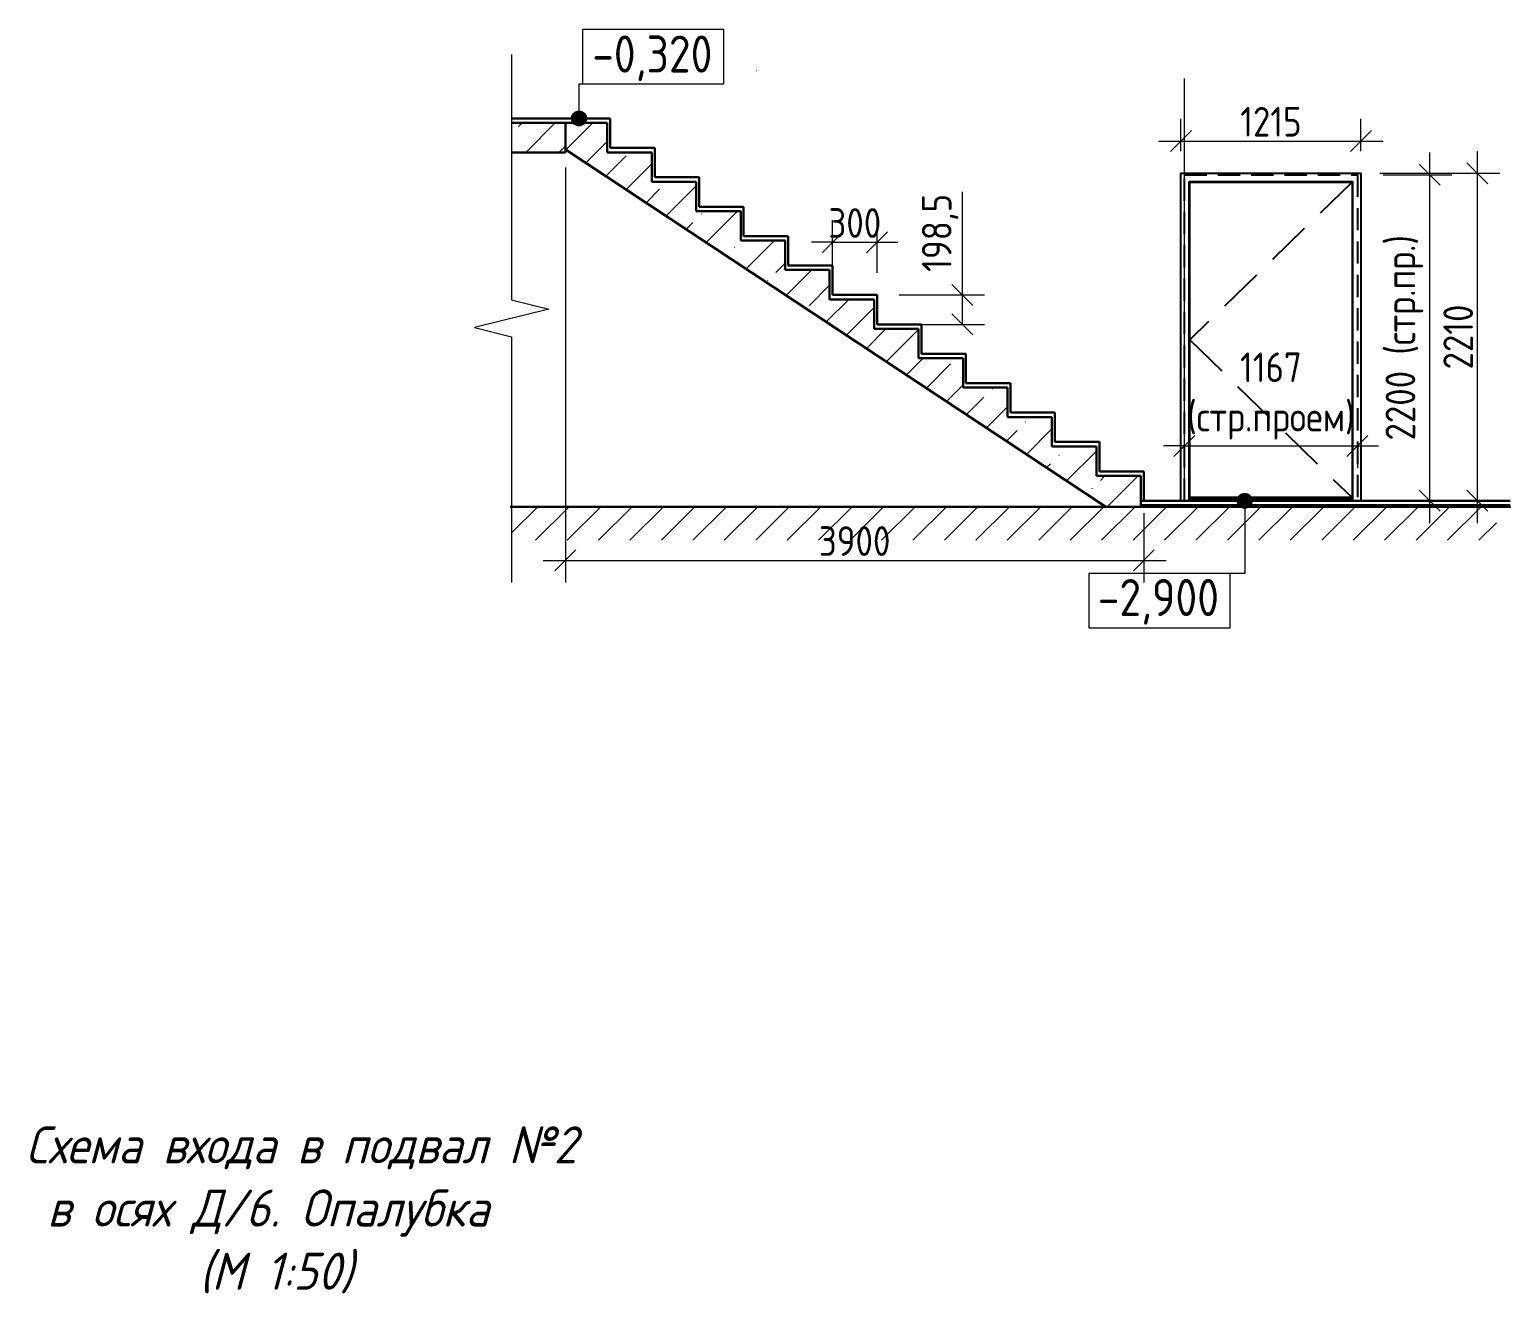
# Model space of a CAD drawing. Header units: millimetres. Extents: x 504091 to 2165846, y 135022 to 442887.
# Drawn here: x 1355069 to 1365059, y 253773 to 262301 of the extents above; entities that cross this region are included whole.
import ezdxf

# ---------------------------------------------------------------- set-up
doc = ezdxf.new("R2010")
doc.units = ezdxf.units.MM
doc.linetypes.add('IMPORT-ADSK_Штриховая_ш3 п1_5 _2_', pattern=[4.5, 3, -1.5])
doc.layers.get('Defpoints').update_dxf_attribs({"color": 255})
for name, color, linetype, lineweight in [('+АР_Вспомогательная', 7, 'Continuous', 9), ('A-ANNO-DIMS', 211, 'Continuous', 9), ('A-ANNO-NOTE', 131, 'Continuous', 20), ('A-DETL', 90, 'Continuous', 9), ('A-DETL-GENF', 92, 'Continuous', 18), ('A-DETL-THIN', 151, 'Continuous', 18), ('A-FLOR', 192, 'Continuous', 18), ('A-FLOR-PATT', 8, 'Continuous', 40), ('G-ANNO-DIMS', 111, 'Continuous', 9), ('S-STRS', 31, 'Continuous', 9), ('Аннотация', 7, 'Continuous', 9)]:
    doc.layers.add(name, color=color, linetype=linetype, lineweight=lineweight)
doc.layers.add('ВСПОМОГАТЕЛЬНЫЙ', color=52, linetype='Continuous', lineweight=5, plot=False)
doc.styles.add('GOST 2.304_new', font='isocpeur.ttf', dxfattribs={"width": 0.9, "oblique": 15})
doc.styles.add('GOST Common', font='GOST_Common.ttf', dxfattribs={"width": 0.9, "height": 350})
doc.styles.add('GOST Common_4', font='GOST_Common.ttf', dxfattribs={"width": 0.9, "height": 200})
doc.styles.add('GOST Common_6', font='GOST_Common.ttf', dxfattribs={"width": 0.9, "height": 200})
doc.dimstyles.new('ADSK_Основной_2_мм', dxfattribs={"dimscale": 304.8, "dimtxt": 201.142999, "dimasz": 0.463911, "dimexe": 0.492126, "dimexo": 0.492126, "dimgap": 0.098425, "dimtad": 1, "dimrnd": 0.01, "dimdsep": 46, "dimtxsty": 'GOST Common_4', "dimblk1": 'OBLIQUE', "dimblk2": 'OBLIQUE', "dimsah": 1, "dimcen": 0.09, "dimdle": 0.492126, "dimazin": 2, "dimtfac": 1, "dimtdec": 4, "dimtix": 1, "dimtmove": 0, "dimatfit": 3, "dimfxl": 0, "dimtvp": 1, "dimtolj": 1, "dimtzin": 0, "dimlwd": 20, "dimlwe": 20, "dimarcsym": 0})

# ---------------------------------------------------------------- blocks, each defined once
blk = doc.blocks.new('_Oblique')
at = {"color": 0, "linetype": 'ByBlock', "lineweight": -2}
blk.add_line((-0.5, -0.5), (0.5, 0.5), dxfattribs=at)
blk = doc.blocks.new('*D3024')
at = {"layer": 'A-ANNO-DIMS', "color": 0, "lineweight": 20, "transparency": 16777216}
for p, q in [((1362860.1, 259491.7), (1362718.7, 259491.7)), ((1362860.1, 259491.7), (1364027.1, 259491.7)), ((1364027.1, 259491.7), (1364168.5, 259491.7)), ((1362860.1, 259440.9), (1362860.1, 259341.7)), ((1364027.1, 259453.1), (1364027.1, 259341.7))]:
    blk.add_line(p, q, dxfattribs=at)
at = {"layer": 'Defpoints', "color": 0, "lineweight": 20, "transparency": 16777216}
for p in [(1362860.1, 259590.9), (1364027.1, 259603.1), (1364027.1, 259491.7)]:
    blk.add_point(p, dxfattribs=at)
at = {"layer": 'A-ANNO-DIMS', "color": 0, "lineweight": 20, "transparency": 16777216, "xscale": 141.4, "yscale": 141.4, "zscale": 141.4}
blk.add_blockref('_Oblique', (1362860.1, 259491.7), dxfattribs=at)
at = {"layer": 'A-ANNO-DIMS', "color": 0, "lineweight": 20, "transparency": 16777216, "xscale": 141.4, "yscale": 141.4, "zscale": 141.4, "rotation": 180}
blk.add_blockref('_Oblique', (1364027.1, 259491.7), dxfattribs=at)
at = {"layer": 'A-ANNO-DIMS', "color": 0, "transparency": 16777216, "insert": (1363443.6, 259828.4), "char_height": 200, "attachment_point": 5, "style": 'GOST Common_6'}
blk.add_mtext('\\A1;1167 \\P(стр.проем)', dxfattribs=at)
blk = doc.blocks.new('*D3019')
at = {"layer": 'A-ANNO-DIMS', "color": 0, "lineweight": 20, "transparency": 16777216}
for p, q in [((1364837.1, 258971.3), (1364837.1, 261481.3)), ((1364178.6, 261331.3), (1364987.1, 261331.3)), ((1363743.9, 259121.3), (1364987.1, 259121.3))]:
    blk.add_line(p, q, dxfattribs=at)
at = {"layer": 'Defpoints', "color": 0, "lineweight": 20, "transparency": 16777216}
for p in [(1364028.6, 261331.3), (1364837.1, 261331.3), (1363593.9, 259121.3)]:
    blk.add_point(p, dxfattribs=at)
at = {"layer": 'A-ANNO-DIMS', "color": 0, "lineweight": 20, "transparency": 16777216, "xscale": 141.4, "yscale": 141.4, "zscale": 141.4}
for p, rotation in [((1364837.1, 261331.3), 90), ((1364837.1, 259121.3), 270)]:
    blk.add_blockref('_Oblique', p, dxfattribs=dict(at, rotation=rotation))
at = {"layer": 'A-ANNO-DIMS', "color": 0, "transparency": 16777216, "insert": (1364707.1, 260226.3), "char_height": 200, "width": 605.475, "attachment_point": 5, "rotation": 90, "style": 'GOST Common_4'}
blk.add_mtext('\\A1;2210', dxfattribs=at)
blk = doc.blocks.new('*D3020')
at = {"layer": 'A-ANNO-DIMS', "color": 0, "lineweight": 20, "transparency": 16777216}
for p, q in [((1364514.6, 261471.3), (1364514.6, 258971.3)), ((1364201.2, 261321.3), (1364664.6, 261321.3)), ((1364201.2, 259121.3), (1364664.6, 259121.3))]:
    blk.add_line(p, q, dxfattribs=at)
at = {"layer": 'Defpoints', "color": 0, "lineweight": 20, "transparency": 16777216}
for p in [(1364051.2, 261321.3), (1364051.2, 259121.3), (1364514.6, 259121.3)]:
    blk.add_point(p, dxfattribs=at)
at = {"layer": 'A-ANNO-DIMS', "color": 0, "lineweight": 20, "transparency": 16777216, "xscale": 141.4, "yscale": 141.4, "zscale": 141.4}
for p, rotation in [((1364514.6, 261321.3), 90), ((1364514.6, 259121.3), 270)]:
    blk.add_blockref('_Oblique', p, dxfattribs=dict(at, rotation=rotation))
at = {"layer": 'A-ANNO-DIMS', "color": 0, "transparency": 16777216, "insert": (1364344.6, 260221.3), "char_height": 200, "attachment_point": 5, "rotation": 90, "style": 'GOST Common_4'}
blk.add_mtext('\\A1;2200 (стр.пр.)', dxfattribs=at)
blk = doc.blocks.new('Высотные отметки - Рамка-12095-Разрез 1')
at = {"layer": 'A-ANNO-NOTE'}
for p, q in [((15397, 14), (15397, 514)), ((15397, 514), (16697, 514)), ((16697, 514), (16697, 14)), ((16697, 14), (15397, 14))]:
    blk.add_line(p, q, dxfattribs=at)
blk = doc.blocks.new('*D3027')
at = {"layer": 'A-ANNO-DIMS', "color": 0, "lineweight": 20, "transparency": 16777216}
for p, q in [((1360486.1, 260660.3), (1360486.1, 261015.6)), ((1360786.1, 260660.3), (1360786.1, 261015.6)), ((1360486.1, 260865.6), (1360344.7, 260865.6)), ((1360486.1, 260865.6), (1360786.1, 260865.6)), ((1360786.1, 260865.6), (1360927.5, 260865.6))]:
    blk.add_line(p, q, dxfattribs=at)
at = {"layer": 'Defpoints', "color": 0, "lineweight": 20, "transparency": 16777216}
for p in [(1360786.1, 260865.6), (1360486.1, 260510.3), (1360786.1, 260510.3)]:
    blk.add_point(p, dxfattribs=at)
at = {"layer": 'A-ANNO-DIMS', "color": 0, "lineweight": 20, "transparency": 16777216, "xscale": 141.4, "yscale": 141.4, "zscale": 141.4}
blk.add_blockref('_Oblique', (1360486.1, 260865.6), dxfattribs=at)
at = {"layer": 'A-ANNO-DIMS', "color": 0, "lineweight": 20, "transparency": 16777216, "xscale": 141.4, "yscale": 141.4, "zscale": 141.4, "rotation": 180}
blk.add_blockref('_Oblique', (1360786.1, 260865.6), dxfattribs=at)
at = {"layer": 'A-ANNO-DIMS', "color": 0, "transparency": 16777216, "insert": (1360636.1, 260995.6), "char_height": 200, "attachment_point": 5, "style": 'GOST Common_4'}
blk.add_mtext('\\A1;300', dxfattribs=at)
blk = doc.blocks.new('*D3028')
at = {"layer": 'A-ANNO-DIMS', "color": 0, "lineweight": 20, "transparency": 16777216}
for p, q in [((1361362.2, 260510.3), (1361362.2, 261206.7)), ((1361362.2, 260311.9), (1361362.2, 260660.3)), ((1360936.1, 260510.3), (1361512.2, 260510.3)), ((1360936.1, 260311.9), (1361512.2, 260311.9))]:
    blk.add_line(p, q, dxfattribs=at)
at = {"layer": 'Defpoints', "color": 0, "lineweight": 20, "transparency": 16777216}
for p in [(1360786.1, 260510.3), (1360786.1, 260311.9), (1361362.2, 260311.9)]:
    blk.add_point(p, dxfattribs=at)
at = {"layer": 'A-ANNO-DIMS', "color": 0, "lineweight": 20, "transparency": 16777216, "xscale": 141.4, "yscale": 141.4, "zscale": 141.4}
for p, rotation in [((1361362.2, 260510.3), 90), ((1361362.2, 260311.9), 270)]:
    blk.add_blockref('_Oblique', p, dxfattribs=dict(at, rotation=rotation))
at = {"layer": 'A-ANNO-DIMS', "color": 0, "transparency": 16777216, "insert": (1361212.2, 260929.2), "char_height": 200, "attachment_point": 5, "rotation": 90, "style": 'GOST Common_4'}
blk.add_mtext('\\A1;198,5', dxfattribs=at)
blk = doc.blocks.new('*D3029')
at = {"layer": 'A-ANNO-DIMS', "color": 0, "lineweight": 20, "transparency": 16777216}
for p, q in [((1358683.9, 261371), (1358683.9, 258569.5)), ((1362586.1, 259037.2), (1362586.1, 258569.5)), ((1358533.9, 258719.5), (1362736.1, 258719.5))]:
    blk.add_line(p, q, dxfattribs=at)
at = {"layer": 'Defpoints', "color": 0, "lineweight": 20, "transparency": 16777216}
for p in [(1358683.9, 261521), (1362586.1, 259187.2), (1362586.1, 258719.5)]:
    blk.add_point(p, dxfattribs=at)
at = {"layer": 'A-ANNO-DIMS', "color": 0, "lineweight": 20, "transparency": 16777216, "xscale": 141.4, "yscale": 141.4, "zscale": 141.4, "rotation": 180}
blk.add_blockref('_Oblique', (1358683.9, 258719.5), dxfattribs=at)
at = {"layer": 'A-ANNO-DIMS', "color": 0, "lineweight": 20, "transparency": 16777216, "xscale": 141.4, "yscale": 141.4, "zscale": 141.4}
blk.add_blockref('_Oblique', (1362586.1, 258719.5), dxfattribs=at)
at = {"layer": 'A-ANNO-DIMS', "color": 0, "transparency": 16777216, "insert": (1360635, 258849.5), "char_height": 200, "attachment_point": 5, "style": 'GOST Common_4'}
blk.add_mtext('\\A1;3900', dxfattribs=at)
blk = doc.blocks.new('*D3030')
at = {"layer": 'A-ANNO-DIMS', "color": 0, "lineweight": 20, "transparency": 16777216}
for p, q in [((1362836, 261481.3), (1362836, 261698.8)), ((1364051.2, 261481.3), (1364051.2, 261698.8)), ((1362686, 261548.8), (1364201.2, 261548.8))]:
    blk.add_line(p, q, dxfattribs=at)
at = {"layer": 'Defpoints', "color": 0, "lineweight": 20, "transparency": 16777216}
for p in [(1364051.2, 261548.8), (1362836, 261331.3), (1364051.2, 261331.3)]:
    blk.add_point(p, dxfattribs=at)
at = {"layer": 'A-ANNO-DIMS', "color": 0, "lineweight": 20, "transparency": 16777216, "xscale": 141.4, "yscale": 141.4, "zscale": 141.4, "rotation": 180}
blk.add_blockref('_Oblique', (1362836, 261548.8), dxfattribs=at)
at = {"layer": 'A-ANNO-DIMS', "color": 0, "lineweight": 20, "transparency": 16777216, "xscale": 141.4, "yscale": 141.4, "zscale": 141.4}
blk.add_blockref('_Oblique', (1364051.2, 261548.8), dxfattribs=at)
at = {"layer": 'A-ANNO-DIMS', "color": 0, "transparency": 16777216, "insert": (1363443.6, 261678.8), "char_height": 200, "attachment_point": 5, "style": 'GOST Common_4'}
blk.add_mtext('\\A1;1215', dxfattribs=at)

msp = doc.modelspace()

# ---------------------------------------------------------------- hatches: boundary and pattern name
at = {"layer": 'A-DETL-GENF', "lineweight": 9, "true_color": 0x000000}
h = msp.add_hatch(dxfattribs=at)
h.set_pattern_fill('FP11_23', color=18, style=0, pattern_type=2)
h.set_pattern_definition([(45, (1359825.54, 318109.59), (-106.066, 106.066), [])])
h.paths.add_polyline_path([(1363156.9649, 258854.7979), (1364964.8961, 258854.7979), (1364964.8961, 259081.313), (1358318.4805, 259081.313), (1358318.4805, 258854.7979), (1362827.1375, 258854.7979)])
at = {"layer": 'A-FLOR-PATT', "lineweight": 9, "true_color": 0x000000}
h = msp.add_hatch(dxfattribs=at)
h.set_pattern_fill('FP11_22', color=18, style=0, pattern_type=2)
h.set_pattern_definition([(45, (1359825.54, 318109.6), (-224.5064, 224.5064), []), (45, (1360050.05, 318109.6), (-224.5064, 224.5064), [396.875, -79.375, 3.353, -76.022])])
h.paths.add_polyline_path([(1358318.4805, 261470.8844), (1358683.8501, 261470.8844), (1358683.8501, 261670.8844), (1358318.4805, 261670.8844)])
at = {"layer": 'G-ANNO-DIMS', "true_color": 0x000000}
h = msp.add_hatch(color=18, dxfattribs=at)
edge = h.paths.add_edge_path()
edge.add_arc((1358775.2848, 261700.8844), 50, 0, 360)
h = msp.add_hatch(color=18, dxfattribs=at)
edge = h.paths.add_edge_path()
edge.add_arc((1363266.7674, 259121.313), 50, 0, 360)
at = {"layer": 'S-STRS', "true_color": 0x000000}
h = msp.add_hatch(dxfattribs=at)
h.set_pattern_fill('FP11_22', color=18, style=0, pattern_type=2)
h.set_pattern_definition([(45, (1359823.28, 318079.6), (-224.5064, 224.5064), []), (45, (1360047.8, 318079.6), (-224.5064, 224.5064), [396.875, -79.375, 3.353, -76.022])])
h.paths.add_polyline_path([(1362566.1125, 259081.313), (1362566.1125, 259289.7416), (1362266.1125, 259289.7416), (1362266.1125, 259488.1701), (1361966.1125, 259488.1701), (1361966.1125, 259686.5987), (1361666.1125, 259686.5987), (1361666.1125, 259885.0273), (1361366.1125, 259885.0273), (1361366.1125, 260083.4558), (1361066.1125, 260083.4558), (1361066.1125, 260281.8844), (1360766.1125, 260281.8844), (1360766.1125, 260480.313), (1360466.1125, 260480.313), (1360466.1125, 260678.7416), (1360166.1125, 260678.7416), (1360166.1125, 260877.1701), (1359866.1125, 260877.1701), (1359866.1125, 261075.5987), (1359566.1125, 261075.5987), (1359566.1125, 261274.0273), (1359266.1125, 261274.0273), (1359266.1125, 261472.4558), (1358966.1125, 261472.4558), (1358966.1125, 261670.8844), (1358683.8501, 261670.8844), (1358683.8501, 261492.5123), (1362329.3221, 259081.313)])

# ---------------------------------------------------------------- linework, layer by layer
at = {"layer": '+АР_Вспомогательная', "color": 7, "linetype": 'Continuous', "ltscale": 50}
msp.add_lwpolyline([(1358320.5836, 262132.2101), (1358320.5836, 260477.4691), (1358570.5836, 260414.9691), (1358070.5836, 260289.9691), (1358320.5836, 260227.4691), (1358320.5836, 258569.7914)], dxfattribs=at)
for points in [[(1364051.2136, 259121.313), (1362836.0115, 259121.313), (1362836.0115, 261331.3179), (1364051.2136, 261331.3179)], [(1362892.6424, 261274.687), (1363994.5827, 261274.687), (1363994.5827, 259121.313), (1362892.6424, 259121.313)], [(1363990.8073, 259142.4552), (1362896.4178, 259142.4552), (1362896.4178, 261271.6667), (1363990.8073, 261271.6667)], [(1362892.6424, 259134.9044), (1363994.5827, 259134.9044), (1363994.5827, 259121.313), (1362892.6424, 259121.313)]]:
    msp.add_lwpolyline(points, close=True)
at = {"linetype": 'IMPORT-ADSK_Штриховая_ш3 п1_5 _2_', "ltscale": 50}
msp.add_lwpolyline([(1364027.1125, 261321.313), (1364027.1125, 259121.313), (1362860.1125, 259121.313), (1362860.1125, 261321.313)], close=True, dxfattribs=at)
at = {"linetype": 'IMPORT-ADSK_Штриховая_ш3 п1_5 _2_', "ltscale": 100}
msp.add_lwpolyline([(1363990.8073, 261271.6667), (1362896.4178, 260207.0609), (1363990.8073, 259142.4552)], dxfattribs=at)
at = {"layer": 'A-DETL', "color": 18, "true_color": 0x000000}
msp.add_line((1359975.2848, 262021.313), (1359972.1848, 262021.313), dxfattribs=at)
at = {"layer": 'A-DETL', "color": 18, "lineweight": 30, "true_color": 0x000000}
for p, q in [((1365059.263, 259081.313), (1358311.5602, 259081.313)), ((1362566.1125, 259121.313), (1363937.6442, 259121.313)), ((1362566.1125, 259121.313), (1365058.8363, 259121.313)), ((1365057.3018, 259091.313), (1362566.1125, 259091.313)), ((1364645.0939, 259121.313), (1362586.1125, 259121.313)), ((1362586.1125, 259121.313), (1364645.0939, 259121.313))]:
    msp.add_line(p, q, dxfattribs=at)
at = {"layer": 'A-DETL-THIN', "color": 18, "lineweight": 30, "true_color": 0x000000}
for p, q in [((1364964.8961, 259121.313), (1362566.1125, 259121.313)), ((1364645.0939, 259121.313), (1362586.1125, 259121.313))]:
    msp.add_line(p, q, dxfattribs=at)
at = {"layer": 'A-FLOR', "color": 18, "lineweight": 30, "true_color": 0x000000}
for p, q in [((1358683.8501, 261700.8844), (1358318.4805, 261700.8844)), ((1358683.8501, 261670.8844), (1358318.4805, 261670.8844)), ((1358986.1125, 261700.8844), (1358683.8501, 261700.8844)), ((1358683.8501, 261470.8844), (1358683.8501, 261670.8844)), ((1358683.8501, 261670.8844), (1358966.1125, 261670.8844)), ((1358966.1125, 261670.8844), (1358966.1125, 261472.4558)), ((1358986.1125, 261502.4558), (1358986.1125, 261700.8844)), ((1358318.4805, 261470.8844), (1358683.8501, 261470.8844)), ((1358683.8501, 261492.5123), (1362329.3221, 259081.313)), ((1358966.1125, 261472.4558), (1359266.1125, 261472.4558)), ((1359286.1125, 261502.4558), (1358986.1125, 261502.4558)), ((1359266.1125, 261472.4558), (1359266.1125, 261274.0273)), ((1359286.1125, 261304.0273), (1359286.1125, 261502.4558)), ((1359266.1125, 261274.0273), (1359566.1125, 261274.0273)), ((1359586.1125, 261304.0273), (1359286.1125, 261304.0273)), ((1359566.1125, 261274.0273), (1359566.1125, 261075.5987)), ((1359586.1125, 261105.5987), (1359586.1125, 261304.0273)), ((1359566.1125, 261075.5987), (1359866.1125, 261075.5987)), ((1359886.1125, 261105.5987), (1359586.1125, 261105.5987)), ((1359866.1125, 261075.5987), (1359866.1125, 260877.1701)), ((1359886.1125, 260907.1701), (1359886.1125, 261105.5987)), ((1359866.1125, 260877.1701), (1360166.1125, 260877.1701)), ((1360186.1125, 260907.1701), (1359886.1125, 260907.1701)), ((1360166.1125, 260877.1701), (1360166.1125, 260678.7416)), ((1360186.1125, 260708.7416), (1360186.1125, 260907.1701)), ((1360166.1125, 260678.7416), (1360466.1125, 260678.7416)), ((1360486.1125, 260708.7416), (1360186.1125, 260708.7416)), ((1360466.1125, 260678.7416), (1360466.1125, 260480.313)), ((1360486.1125, 260510.313), (1360486.1125, 260708.7416)), ((1360466.1125, 260480.313), (1360766.1125, 260480.313)), ((1360786.1125, 260510.313), (1360486.1125, 260510.313)), ((1360766.1125, 260480.313), (1360766.1125, 260281.8844)), ((1360786.1125, 260311.8844), (1360786.1125, 260510.313)), ((1360766.1125, 260281.8844), (1361066.1125, 260281.8844)), ((1361086.1125, 260311.8844), (1360786.1125, 260311.8844)), ((1361066.1125, 260281.8844), (1361066.1125, 260083.4558)), ((1361086.1125, 260113.4558), (1361086.1125, 260311.8844)), ((1361066.1125, 260083.4558), (1361366.1125, 260083.4558)), ((1361386.1125, 260113.4558), (1361086.1125, 260113.4558)), ((1361366.1125, 260083.4558), (1361366.1125, 259885.0273)), ((1361386.1125, 259915.0273), (1361386.1125, 260113.4558)), ((1361366.1125, 259885.0273), (1361666.1125, 259885.0273)), ((1361686.1125, 259915.0273), (1361386.1125, 259915.0273)), ((1361666.1125, 259885.0273), (1361666.1125, 259686.5987)), ((1361686.1125, 259716.5987), (1361686.1125, 259915.0273)), ((1361666.1125, 259686.5987), (1361966.1125, 259686.5987)), ((1361986.1125, 259716.5987), (1361686.1125, 259716.5987)), ((1361966.1125, 259686.5987), (1361966.1125, 259488.1701)), ((1361986.1125, 259518.1701), (1361986.1125, 259716.5987)), ((1361966.1125, 259488.1701), (1362266.1125, 259488.1701)), ((1362286.1125, 259518.1701), (1361986.1125, 259518.1701)), ((1362266.1125, 259488.1701), (1362266.1125, 259289.7416)), ((1362286.1125, 259319.7416), (1362286.1125, 259518.1701)), ((1362266.1125, 259289.7416), (1362566.1125, 259289.7416)), ((1362586.1125, 259319.7416), (1362286.1125, 259319.7416)), ((1362566.1125, 259289.7416), (1362566.1125, 259081.313)), ((1362586.1125, 259121.313), (1362586.1125, 259319.7416))]:
    msp.add_line(p, q, dxfattribs=at)
at = {"layer": 'G-ANNO-DIMS', "color": 18, "lineweight": 20, "true_color": 0x000000}
for p, q in [((1358775.2848, 261933.9946), (1359448.5439, 261933.9946)), ((1358775.2848, 261700.8844), (1358775.2848, 261933.9946)), ((1363266.7674, 259121.313), (1363266.7674, 258631.6312)), ((1363266.7674, 258631.6312), (1362246.9133, 258631.6312))]:
    msp.add_line(p, q, dxfattribs=at)
at = {"layer": 'G-ANNO-DIMS', "color": 18, "true_color": 0x000000}
for centre in [(1358775.2848, 261700.8844), (1363266.7674, 259121.313)]:
    msp.add_circle(centre, 50, dxfattribs=at)
at = {"layer": 'S-STRS', "color": 18, "lineweight": 18, "true_color": 0x000000}
msp.add_line((1358683.8501, 261670.8844), (1358683.8501, 261521.0415), dxfattribs=at)
at = {"layer": 'ВСПОМОГАТЕЛЬНЫЙ', "color": 6}
msp.add_line((1362860.1125, 259121.313), (1362860.1125, 261971.471), dxfattribs=at)

# ---------------------------------------------------------------- block references
at = {"layer": 'G-ANNO-DIMS', "color": 18, "lineweight": 20, "true_color": 0x000000, "extrusion": (0, 0, -1), "xscale": 0.7331441328871225, "yscale": 0.7331441328871225, "zscale": 0.7331441328871225}
for p in [(-1371040.1717, 261923.7725), (-1374456.8569, 258254.8371)]:
    msp.add_blockref('Высотные отметки - Рамка-12095-Разрез 1', p, dxfattribs=at)

# ---------------------------------------------------------------- texts
at = {"layer": 'G-ANNO-DIMS', "color": 18, "lineweight": 20, "true_color": 0x000000, "char_height": 250, "width": 1028.822569, "attachment_point": 1, "line_spacing_factor": 1.022761, "style": 'GOST Common'}
for s, insert in [('-0,320', (1358864.3426, 262260.7802)), ('-2,900', (1362275.2475, 258593.6643))]:
    msp.add_mtext(s, dxfattribs=dict(at, insert=insert))
at = {"layer": 'Аннотация', "lineweight": 9, "insert": (1354580.836, 254900.3315), "char_height": 250, "attachment_point": 1, "line_spacing_factor": 1.022766, "style": 'GOST 2.304_new'}
msp.add_mtext_dynamic_manual_height_columns('\\pi460.87475;Схема входа в подвал №2 \\P\\pi606.86735;в осях Д/6. Опалубка  \\P\\pi1631.81925;(М 1:50)', width=4452.196591, gutter_width=2500, heights=[1983.7092], dxfattribs=at)

# ---------------------------------------------------------------- dimensions: what is measured, and where the dimension line sits
at = {"layer": 'A-ANNO-DIMS', "color": 18, "true_color": 0x000000}
for base, p1, p2, text, override, picture, middle in [((1364051.2136, 261548.7536), (1362836.0115, 261331.3179), (1364051.2136, 261331.3179), '1215', {"dimpost": '<>', "dimfxl": 2228.03778}, '*D3030', (1363443.6125, 261678.7536)), ((1362586.1125, 258719.4611), (1358683.8501, 261521.0415), (1362586.1125, 259187.1903), '3900', {"dimpost": '<>', "dimfxl": 4500}, '*D3029', (1360634.9813, 258849.4611)), ((1364027.1125, 259491.7284), (1362860.1125, 259590.8779), (1364027.1125, 259603.0545), '1167 \\P(стр.проем)', {"dimpost": '<>', "dimtxsty": 'GOST Common_6', "dimfxl": 1233}, '*D3024', (1363443.6125, 259828.3951))]:
    dim = msp.add_linear_dim(base=base, p1=p1, p2=p2, text=text, dimstyle='ADSK_Основной_2_мм', override=override, dxfattribs=at)
    dim.commit()
    dim.dimension.update_dxf_attribs({"geometry": picture, "text_midpoint": middle})
dim = msp.add_linear_dim(base=(1364837.1325, 261331.3179), p1=(1363593.9125, 259121.313), p2=(1364028.6125, 261331.3179), angle=90, dimstyle='ADSK_Основной_2_мм', override={"dimpost": '<>', "dimfxl": 2228.03778}, dxfattribs=at)
dim.commit()
dim.dimension.update_dxf_attribs({"geometry": '*D3019', "text_midpoint": (1364707.1325, 260226.3154)})
dim = msp.add_linear_dim(base=(1364514.6345, 259121.313), p1=(1364051.2136, 261321.3179), p2=(1364051.2136, 259121.313), angle=90, text='2200 (стр.пр.)', dimstyle='ADSK_Основной_2_мм', override={"dimpost": '<>', "dimfxl": 2228.03778}, dxfattribs=at)
dim.commit()
dim.dimension.update_dxf_attribs({"geometry": '*D3020', "text_midpoint": (1364344.6345, 260221.3154)})
dim = msp.add_linear_dim(base=(1361362.1642, 260311.8844), p1=(1360786.1125, 260510.313), p2=(1360786.1125, 260311.8844), angle=90, text='198,5', dimstyle='ADSK_Основной_2_мм', override={"dimpost": '<>', "dimfxl": 4500}, dxfattribs=at)
dim.commit()
dim.dimension.update_dxf_attribs({"geometry": '*D3028', "text_midpoint": (1361362.1642, 260929.213), "dimtype": 160})
dim = msp.add_linear_dim(base=(1360786.1125, 260865.5671), p1=(1360486.1125, 260510.313), p2=(1360786.1125, 260510.313), dimstyle='ADSK_Основной_2_мм', override={"dimpost": '<>', "dimfxl": 4500}, dxfattribs=at)
dim.commit()
dim.dimension.update_dxf_attribs({"geometry": '*D3027', "text_midpoint": (1360636.1125, 260995.5671)})

doc.saveas('drawing.dxf')
